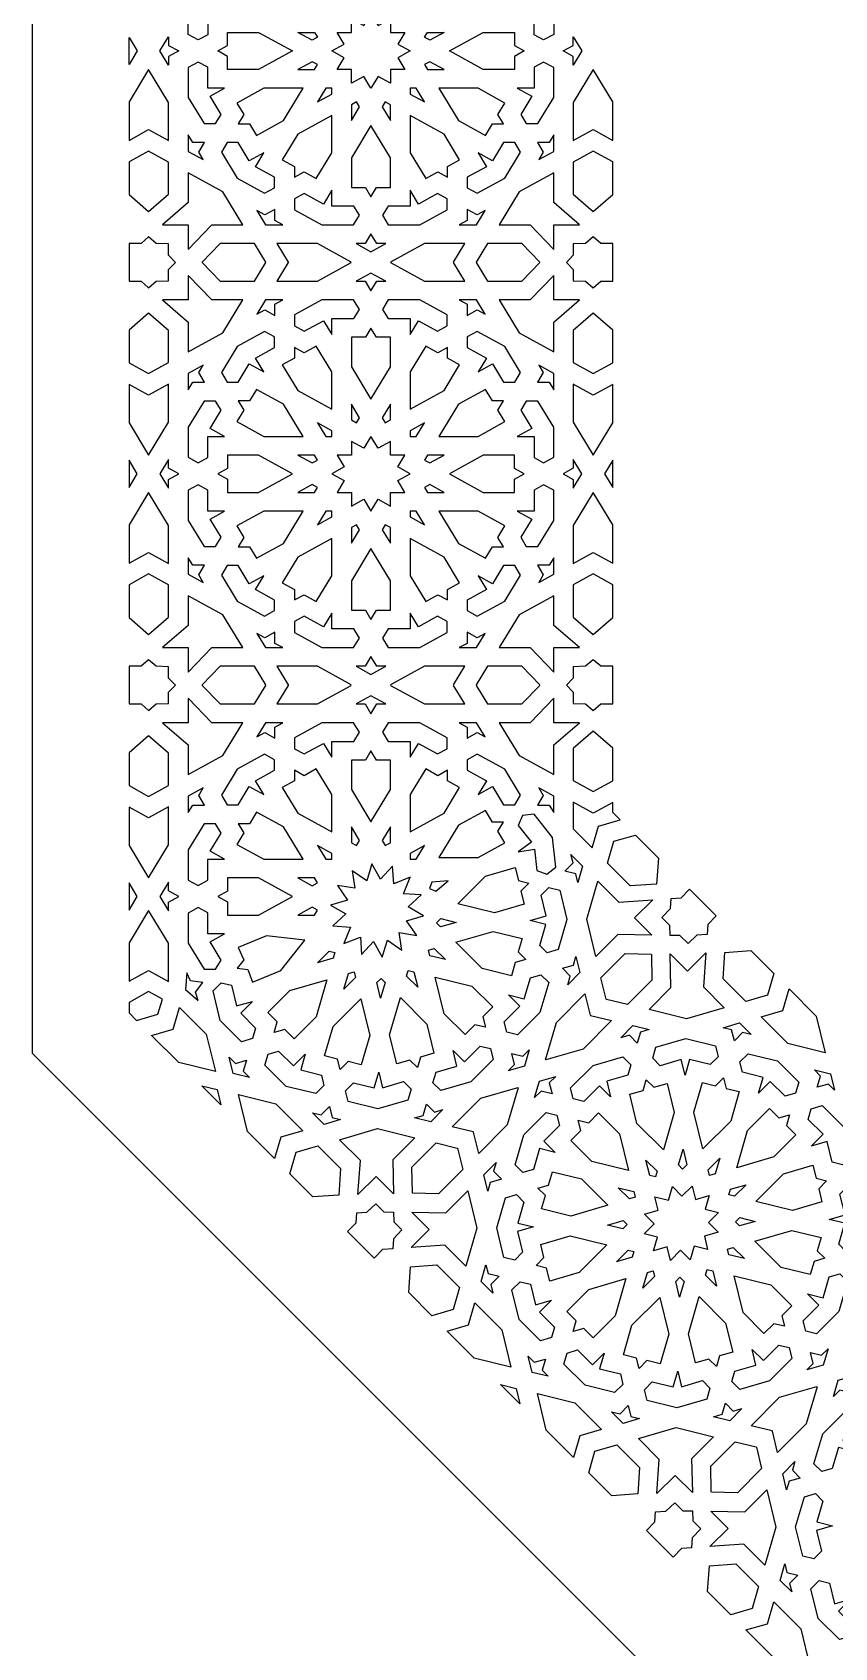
# Model space of a CAD drawing. Extents: x -500 to 500, y -500 to 500.
# Drawn here: x -500 to -334.1, y -330 to 3.9 of the extents above; entities that cross this region are included whole.
import ezdxf

# ---------------------------------------------------------------- set-up
doc = ezdxf.new("R2010")
doc.units = 0
doc.layers.add('LAYER_1', color=18, linetype='CONTINUOUS')

msp = doc.modelspace()

# ---------------------------------------------------------------- linework, layer by layer
at = {"layer": 'LAYER_1'}
for points in [[(207.11, -500), (500, -207.11), (500, 207.11), (207.11, 500), (-207.11, 500), (-500, 207.11), (-500, -207.11), (-207.11, -500)], [(-464.5, 15.01), (-462.1, 15.01), (-460.96, 13.13), (-463.25, 9.36), (-460.25, 7.71), (-463.71, 7.71), (-463.71, 3.36), (-465.69, 2.28), (-467.77, 3.42), (-467.77, 9.63)], [(-396.75, 9.36), (-399.04, 13.13), (-397.9, 15.01), (-395.5, 15.01), (-392.23, 9.63), (-392.23, 3.42), (-394.31, 2.28), (-396.29, 3.36), (-396.29, 7.71), (-399.75, 7.71)], [(-438.1, 0), (-435.53, 1.41), (-437.01, 3.85), (-434.05, 3.85), (-434.05, 6.67), (-431.48, 5.26), (-430, 7.71), (-428.52, 5.26), (-425.95, 6.67), (-425.95, 3.85), (-422.99, 3.85), (-424.47, 1.41), (-421.9, 0), (-424.47, -1.41), (-422.99, -3.86), (-425.95, -3.86), (-425.95, -6.68), (-428.52, -5.27), (-430, -7.71), (-431.48, -5.27), (-434.05, -6.68), (-434.05, -3.86), (-437.01, -3.86), (-435.53, -1.41)], [(-461.66, 0), (-459.65, 1.1), (-459.65, 3.85), (-453.23, 3.85), (-446.21, 0), (-453.23, -3.86), (-459.65, -3.86), (-459.65, -1.11)], [(-441.7, 3.85), (-441.07, 2.82), (-442.16, 2.23), (-445.11, 3.85)], [(-418.3, 3.85), (-414.89, 3.85), (-417.85, 2.23), (-418.93, 2.82)], [(-413.79, 0), (-406.77, 3.85), (-400.35, 3.85), (-400.35, 1.1), (-398.34, 0), (-400.35, -1.11), (-400.35, -3.86), (-406.77, -3.86)], [(-480, 0), (-480, 2.81), (-478.29, 0), (-480, -2.82)], [(-473.61, 0), (-471.82, 2.94), (-471.82, 1.16), (-469.72, 0), (-471.82, -1.16), (-471.82, -2.95)], [(-390.28, 0), (-388.18, 1.16), (-388.18, 2.94), (-386.39, 0), (-388.18, -2.95), (-388.18, -1.16)], [(-464.5, -15.01), (-462.1, -15.01), (-460.96, -13.13), (-463.25, -9.36), (-460.25, -7.72), (-463.71, -7.72), (-463.71, -3.37), (-465.69, -2.28), (-467.77, -3.42), (-467.77, -9.63)], [(-441.7, -3.86), (-441.07, -2.83), (-442.16, -2.23), (-445.11, -3.86)], [(-418.3, -3.86), (-414.89, -3.86), (-417.85, -2.23), (-418.93, -2.83)], [(-396.75, -9.36), (-399.04, -13.13), (-397.9, -15.01), (-395.5, -15.01), (-392.23, -9.63), (-392.23, -3.42), (-394.31, -2.28), (-396.29, -3.37), (-396.29, -7.72), (-399.75, -7.72)], [(-475.95, -16.25), (-471.82, -18.52), (-471.82, -10.67), (-475.95, -3.86), (-480, -10.54), (-480, -18.48)], [(-384.05, -16.25), (-380, -18.48), (-380, -10.54), (-384.05, -3.86), (-388.18, -10.67), (-388.18, -18.52)], [(-456.26, -13.16), (-457.42, -15.07), (-455.1, -15.07), (-453.66, -17.45), (-448.09, -14.39), (-444.04, -7.72), (-452.14, -7.72), (-457.7, -10.77)], [(-438.11, -8.91), (-438.11, -7.72), (-439.36, -7.72), (-441.06, -10.53)], [(-418.94, -10.53), (-420.65, -7.72), (-421.9, -7.72), (-421.9, -8.91)], [(-411.91, -14.39), (-406.34, -17.45), (-404.9, -15.07), (-402.58, -15.07), (-403.74, -13.16), (-402.3, -10.77), (-407.86, -7.72), (-415.96, -7.72)], [(-432.34, -11.57), (-432.97, -10.54), (-434.05, -11.13), (-434.05, -14.38)], [(-425.95, -14.38), (-425.95, -11.13), (-427.03, -10.54), (-427.66, -11.57)], [(-445.83, -23.89), (-445.83, -26.09), (-443.82, -24.99), (-441.32, -26.36), (-438.11, -21.07), (-438.11, -13.36), (-445.12, -17.22), (-448.33, -22.51)], [(-431.16, -28.22), (-430, -30.13), (-428.84, -28.22), (-425.95, -28.22), (-425.95, -22.1), (-430, -15.43), (-434.05, -22.1), (-434.05, -28.22)], [(-418.68, -26.36), (-416.18, -24.99), (-414.17, -26.09), (-414.17, -23.89), (-411.67, -22.51), (-414.88, -17.22), (-421.89, -13.36), (-421.89, -21.07)], [(-464.67, -22.45), (-465.61, -20.9), (-464.4, -18.9), (-466.83, -18.9), (-467.77, -17.35), (-467.77, -20.75)], [(-457.65, -26.31), (-451.99, -29.42), (-449.92, -28.28), (-449.92, -26.1), (-453.88, -23.93), (-452.15, -21.08), (-455.14, -22.72), (-457.43, -18.95), (-459.71, -18.95), (-460.91, -20.93)], [(-408.01, -29.42), (-402.35, -26.31), (-399.09, -20.93), (-400.29, -18.95), (-402.57, -18.95), (-404.86, -22.72), (-407.85, -21.08), (-406.12, -23.93), (-410.08, -26.1), (-410.08, -28.28)], [(-394.39, -20.9), (-395.33, -22.45), (-392.23, -20.75), (-392.23, -17.35), (-393.17, -18.9), (-395.6, -18.9)], [(-475.95, -33.21), (-471.82, -29.62), (-471.82, -22.98), (-475.95, -20.71), (-480, -22.94), (-480, -29.69)], [(-384.05, -33.21), (-380, -29.69), (-380, -22.94), (-384.05, -20.71), (-388.18, -22.98), (-388.18, -29.62)], [(-467.77, -35.94), (-467.77, -41), (-462.92, -35.94), (-456.49, -35.94), (-460.62, -29.14), (-467.77, -25.21), (-467.77, -31.33), (-473.08, -35.94)], [(-397.08, -35.94), (-392.23, -41), (-392.23, -35.94), (-386.92, -35.94), (-392.23, -31.33), (-392.23, -25.21), (-399.38, -29.14), (-403.51, -35.94)], [(-440.12, -35.94), (-433.59, -35.94), (-432.39, -33.96), (-433.54, -32.08), (-438.11, -32.08), (-438.11, -28.79), (-439.84, -31.64), (-443.8, -29.46), (-445.77, -30.55), (-445.77, -32.83)], [(-426.41, -35.94), (-419.88, -35.94), (-414.23, -32.83), (-414.23, -30.55), (-416.21, -29.46), (-420.16, -31.64), (-421.89, -28.79), (-421.89, -32.08), (-426.46, -32.08), (-427.61, -33.96)], [(-451.8, -35.94), (-448.23, -35.94), (-449.86, -35.05), (-449.86, -32.74), (-451.96, -33.89), (-453.59, -33)], [(-408.2, -35.94), (-406.41, -33), (-408.04, -33.89), (-410.14, -32.74), (-410.14, -35.05), (-411.77, -35.94)], [(-477.53, -47.58), (-475.95, -48.95), (-474.38, -47.58), (-471.82, -47.51), (-471.82, -45.15), (-470.42, -43.69), (-471.82, -42.23), (-471.82, -39.88), (-474.38, -39.8), (-475.95, -38.43), (-477.53, -39.8), (-480, -39.8), (-480, -47.58)], [(-461.2, -47.58), (-454.1, -47.58), (-451.76, -43.73), (-451.79, -43.69), (-451.76, -43.65), (-454.1, -39.8), (-461.2, -39.8), (-464.89, -43.65), (-464.86, -43.69), (-464.89, -43.73)], [(-441.07, -47.58), (-434.06, -43.73), (-434.13, -43.69), (-434.06, -43.65), (-441.07, -39.8), (-449.42, -39.8), (-447.08, -43.65), (-447.1, -43.69), (-447.08, -43.73), (-449.42, -47.58)], [(-430, -41.5), (-426.91, -39.8), (-428.79, -39.8), (-430, -37.8), (-431.21, -39.8), (-433.09, -39.8)], [(-418.93, -47.58), (-410.58, -47.58), (-412.92, -43.73), (-412.9, -43.69), (-412.92, -43.65), (-410.58, -39.8), (-418.93, -39.8), (-425.94, -43.65), (-425.87, -43.69), (-425.94, -43.73)], [(-405.9, -47.58), (-398.8, -47.58), (-395.11, -43.73), (-395.14, -43.69), (-395.11, -43.65), (-398.8, -39.8), (-405.9, -39.8), (-408.24, -43.65), (-408.21, -43.69), (-408.24, -43.73)], [(-388.18, -45.15), (-388.18, -47.51), (-385.62, -47.58), (-384.05, -48.95), (-382.47, -47.58), (-380, -47.58), (-380, -39.8), (-382.47, -39.8), (-384.05, -38.43), (-385.62, -39.8), (-388.18, -39.88), (-388.18, -42.23), (-389.58, -43.69)], [(-467.77, -56.06), (-467.77, -62.18), (-460.62, -58.25), (-456.49, -51.44), (-462.92, -51.44), (-467.77, -46.39), (-467.77, -51.44), (-473.08, -51.44)], [(-431.21, -47.58), (-430, -49.59), (-428.79, -47.58), (-426.91, -47.58), (-430, -45.89), (-433.09, -47.58)], [(-399.38, -58.25), (-392.23, -62.18), (-392.23, -56.06), (-386.92, -51.44), (-392.23, -51.44), (-392.23, -46.39), (-397.08, -51.44), (-403.51, -51.44)], [(-451.96, -53.49), (-449.86, -54.65), (-449.86, -52.34), (-448.23, -51.44), (-451.8, -51.44), (-453.59, -54.39)], [(-443.8, -57.92), (-439.84, -55.75), (-438.11, -58.59), (-438.11, -55.31), (-433.54, -55.31), (-432.39, -53.42), (-433.59, -51.44), (-440.12, -51.44), (-445.77, -54.55), (-445.77, -56.83)], [(-426.46, -55.31), (-421.89, -55.31), (-421.89, -58.59), (-420.16, -55.75), (-416.21, -57.92), (-414.23, -56.83), (-414.23, -54.55), (-419.88, -51.44), (-426.41, -51.44), (-427.61, -53.42)], [(-410.14, -52.34), (-410.14, -54.65), (-408.04, -53.49), (-406.41, -54.39), (-408.2, -51.44), (-411.77, -51.44)], [(-475.95, -66.67), (-471.82, -64.4), (-471.82, -57.76), (-475.95, -54.18), (-480, -57.69), (-480, -64.45)], [(-384.05, -66.67), (-380, -64.45), (-380, -57.69), (-384.05, -54.18), (-388.18, -57.76), (-388.18, -64.4)], [(-459.71, -68.43), (-457.43, -68.43), (-455.14, -64.66), (-452.15, -66.31), (-453.88, -63.46), (-449.92, -61.28), (-449.92, -59.11), (-451.99, -57.97), (-457.65, -61.07), (-460.91, -66.45)], [(-430, -71.95), (-425.95, -65.28), (-425.95, -59.17), (-428.84, -59.17), (-430, -57.26), (-431.16, -59.17), (-434.05, -59.17), (-434.05, -65.28)], [(-406.12, -63.46), (-407.85, -66.31), (-404.86, -64.66), (-402.57, -68.43), (-400.29, -68.43), (-399.09, -66.45), (-402.35, -61.07), (-408.01, -57.97), (-410.08, -59.11), (-410.08, -61.28)], [(-445.12, -70.17), (-438.11, -74.02), (-438.11, -66.32), (-441.32, -61.02), (-443.82, -62.4), (-445.83, -61.29), (-445.83, -63.5), (-448.33, -64.87)], [(-414.88, -70.17), (-411.67, -64.87), (-414.17, -63.5), (-414.17, -61.29), (-416.18, -62.4), (-418.68, -61.02), (-421.89, -66.32), (-421.89, -74.02)], [(-466.83, -68.48), (-464.4, -68.48), (-465.61, -66.48), (-464.67, -64.93), (-467.77, -66.63), (-467.77, -70.03)], [(-393.17, -68.48), (-392.23, -70.03), (-392.23, -66.63), (-395.33, -64.93), (-394.39, -66.48), (-395.6, -68.48)], [(-475.95, -83.52), (-471.82, -76.72), (-471.82, -68.86), (-475.95, -71.13), (-480, -68.91), (-480, -76.85)], [(-452.14, -79.67), (-444.04, -79.67), (-448.09, -73), (-453.66, -69.94), (-455.1, -72.32), (-457.42, -72.32), (-456.26, -74.23), (-457.7, -76.61)], [(-407.86, -79.67), (-402.3, -76.61), (-403.74, -74.23), (-402.58, -72.32), (-404.9, -72.32), (-406.34, -69.94), (-411.91, -73), (-415.96, -79.67)], [(-384.05, -83.52), (-380, -76.85), (-380, -68.91), (-384.05, -71.13), (-388.18, -68.86), (-388.18, -76.72)], [(-465.69, -85.11), (-463.71, -84.02), (-463.71, -79.67), (-460.25, -79.67), (-463.25, -78.02), (-460.96, -74.26), (-462.1, -72.37), (-464.5, -72.37), (-467.77, -77.75), (-467.77, -83.96)], [(-432.97, -76.84), (-432.34, -75.82), (-434.05, -73), (-434.05, -76.25)], [(-427.03, -76.84), (-425.95, -76.25), (-425.95, -73), (-427.66, -75.82)], [(-396.29, -79.67), (-396.29, -84.02), (-394.31, -85.11), (-392.23, -83.96), (-392.23, -77.75), (-395.5, -72.37), (-397.9, -72.37), (-399.04, -74.26), (-396.75, -78.02), (-399.75, -79.67)], [(-439.36, -79.67), (-438.11, -79.67), (-438.11, -78.48), (-441.06, -76.86)], [(-435.53, -88.79), (-437.01, -91.24), (-434.05, -91.24), (-434.05, -94.06), (-431.48, -92.65), (-430, -95.09), (-428.52, -92.65), (-425.95, -94.06), (-425.95, -91.24), (-422.99, -91.24), (-424.47, -88.79), (-421.9, -87.38), (-424.47, -85.97), (-422.99, -83.53), (-425.95, -83.53), (-425.95, -80.71), (-428.52, -82.12), (-430, -79.68), (-431.48, -82.12), (-434.05, -80.71), (-434.05, -83.53), (-437.01, -83.53), (-435.53, -85.97), (-438.1, -87.38)], [(-420.65, -79.67), (-418.94, -76.86), (-421.9, -78.48), (-421.9, -79.67)], [(-478.29, -87.38), (-480, -84.57), (-480, -90.2)], [(-471.82, -90.33), (-471.82, -88.54), (-469.72, -87.38), (-471.82, -86.23), (-471.82, -84.44), (-473.61, -87.38)], [(-459.65, -88.49), (-459.65, -91.24), (-453.23, -91.24), (-446.21, -87.38), (-453.23, -83.53), (-459.65, -83.53), (-459.65, -86.28), (-461.66, -87.38)], [(-442.16, -85.15), (-441.07, -84.56), (-441.7, -83.53), (-445.11, -83.53)], [(-417.85, -85.15), (-414.89, -83.53), (-418.3, -83.53), (-418.93, -84.56)], [(-406.77, -91.24), (-400.35, -91.24), (-400.35, -88.49), (-398.34, -87.38), (-400.35, -86.28), (-400.35, -83.53), (-406.77, -83.53), (-413.79, -87.38)], [(-388.18, -88.54), (-388.18, -90.33), (-386.39, -87.38), (-388.18, -84.44), (-388.18, -86.23), (-390.28, -87.38)], [(-380, -90.2), (-380, -84.57), (-381.71, -87.38)], [(-464.5, -102.39), (-462.1, -102.39), (-460.96, -100.51), (-463.25, -96.74), (-460.25, -95.1), (-463.71, -95.1), (-463.71, -90.75), (-465.69, -89.66), (-467.77, -90.8), (-467.77, -97.01)], [(-441.7, -91.24), (-441.07, -90.21), (-442.16, -89.61), (-445.11, -91.24)], [(-418.3, -91.24), (-414.89, -91.24), (-417.85, -89.61), (-418.93, -90.21)], [(-396.75, -96.74), (-399.04, -100.51), (-397.9, -102.39), (-395.5, -102.39), (-392.23, -97.01), (-392.23, -90.8), (-394.31, -89.66), (-396.29, -90.75), (-396.29, -95.1), (-399.75, -95.1)], [(-475.95, -103.64), (-471.82, -105.9), (-471.82, -98.05), (-475.95, -91.24), (-480, -97.92), (-480, -105.86)], [(-384.05, -103.64), (-380, -105.86), (-380, -97.92), (-384.05, -91.24), (-388.18, -98.05), (-388.18, -105.9)], [(-456.26, -100.54), (-457.42, -102.45), (-455.1, -102.45), (-453.66, -104.83), (-448.09, -101.77), (-444.04, -95.1), (-452.14, -95.1), (-457.7, -98.16)], [(-438.11, -96.29), (-438.11, -95.1), (-439.36, -95.1), (-441.06, -97.91)], [(-418.94, -97.91), (-420.65, -95.1), (-421.9, -95.1), (-421.9, -96.29)], [(-411.91, -101.77), (-406.34, -104.83), (-404.9, -102.45), (-402.58, -102.45), (-403.74, -100.54), (-402.3, -98.16), (-407.86, -95.1), (-415.96, -95.1)], [(-432.34, -98.95), (-432.97, -97.92), (-434.05, -98.51), (-434.05, -101.76)], [(-425.95, -101.76), (-425.95, -98.51), (-427.03, -97.92), (-427.66, -98.95)], [(-445.83, -111.27), (-445.83, -113.47), (-443.82, -112.37), (-441.32, -113.75), (-438.11, -108.45), (-438.11, -100.74), (-445.12, -104.6), (-448.33, -109.89)], [(-431.16, -115.6), (-430, -117.51), (-428.84, -115.6), (-425.95, -115.6), (-425.95, -109.48), (-430, -102.81), (-434.05, -109.48), (-434.05, -115.6)], [(-418.68, -113.75), (-416.18, -112.37), (-414.17, -113.47), (-414.17, -111.27), (-411.67, -109.89), (-414.88, -104.6), (-421.89, -100.74), (-421.89, -108.45)], [(-464.67, -109.83), (-465.61, -108.28), (-464.4, -106.28), (-466.83, -106.28), (-467.77, -104.73), (-467.77, -108.13)], [(-457.65, -113.69), (-451.99, -116.8), (-449.92, -115.66), (-449.92, -113.48), (-453.88, -111.31), (-452.15, -108.46), (-455.14, -110.1), (-457.43, -106.33), (-459.71, -106.33), (-460.91, -108.31)], [(-408.01, -116.8), (-402.35, -113.69), (-399.09, -108.31), (-400.29, -106.33), (-402.57, -106.33), (-404.86, -110.1), (-407.85, -108.46), (-406.12, -111.31), (-410.08, -113.48), (-410.08, -115.66)], [(-394.39, -108.28), (-395.33, -109.83), (-392.23, -108.13), (-392.23, -104.73), (-393.17, -106.28), (-395.6, -106.28)], [(-475.95, -120.59), (-471.82, -117), (-471.82, -110.36), (-475.95, -108.09), (-480, -110.32), (-480, -117.07)], [(-384.05, -120.59), (-380, -117.07), (-380, -110.32), (-384.05, -108.09), (-388.18, -110.36), (-388.18, -117)], [(-467.77, -123.32), (-467.77, -128.38), (-462.92, -123.32), (-456.49, -123.32), (-460.62, -116.52), (-467.77, -112.59), (-467.77, -118.71), (-473.08, -123.32)], [(-397.08, -123.32), (-392.23, -128.38), (-392.23, -123.32), (-386.92, -123.32), (-392.23, -118.71), (-392.23, -112.59), (-399.38, -116.52), (-403.51, -123.32)], [(-440.12, -123.32), (-433.59, -123.32), (-432.39, -121.34), (-433.54, -119.46), (-438.11, -119.46), (-438.11, -116.17), (-439.84, -119.02), (-443.8, -116.84), (-445.77, -117.93), (-445.77, -120.21)], [(-426.41, -123.32), (-419.88, -123.32), (-414.23, -120.21), (-414.23, -117.93), (-416.21, -116.84), (-420.16, -119.02), (-421.89, -116.17), (-421.89, -119.46), (-426.46, -119.46), (-427.61, -121.34)], [(-451.8, -123.32), (-448.23, -123.32), (-449.86, -122.43), (-449.86, -120.12), (-451.96, -121.27), (-453.59, -120.38)], [(-408.2, -123.32), (-406.41, -120.38), (-408.04, -121.27), (-410.14, -120.12), (-410.14, -122.43), (-411.77, -123.32)], [(-477.53, -134.96), (-475.95, -136.33), (-474.38, -134.96), (-471.82, -134.89), (-471.82, -132.53), (-470.42, -131.07), (-471.82, -129.61), (-471.82, -127.26), (-474.38, -127.18), (-475.95, -125.81), (-477.53, -127.18), (-480, -127.18), (-480, -134.96)], [(-430, -128.88), (-426.91, -127.18), (-428.79, -127.18), (-430, -125.18), (-431.21, -127.18), (-433.09, -127.18)], [(-388.18, -132.53), (-388.18, -134.89), (-385.62, -134.96), (-384.05, -136.33), (-382.47, -134.96), (-380, -134.96), (-380, -127.18), (-382.47, -127.18), (-384.05, -125.81), (-385.62, -127.18), (-388.18, -127.26), (-388.18, -129.61), (-389.58, -131.07)], [(-461.2, -134.96), (-454.1, -134.96), (-451.76, -131.11), (-451.79, -131.07), (-451.76, -131.03), (-454.1, -127.18), (-461.2, -127.18), (-464.89, -131.03), (-464.86, -131.07), (-464.89, -131.11)], [(-441.07, -134.96), (-434.06, -131.11), (-434.13, -131.07), (-434.06, -131.03), (-441.07, -127.18), (-449.42, -127.18), (-447.08, -131.03), (-447.1, -131.07), (-447.08, -131.11), (-449.42, -134.96)], [(-418.93, -134.96), (-410.58, -134.96), (-412.92, -131.11), (-412.9, -131.07), (-412.92, -131.03), (-410.58, -127.18), (-418.93, -127.18), (-425.94, -131.03), (-425.87, -131.07), (-425.94, -131.11)], [(-405.9, -134.96), (-398.8, -134.96), (-395.11, -131.11), (-395.14, -131.07), (-395.11, -131.03), (-398.8, -127.18), (-405.9, -127.18), (-408.24, -131.03), (-408.21, -131.07), (-408.24, -131.11)], [(-431.21, -134.96), (-430, -136.97), (-428.79, -134.96), (-426.91, -134.96), (-430, -133.27), (-433.09, -134.96)], [(-467.77, -143.44), (-467.77, -149.56), (-460.62, -145.63), (-456.49, -138.83), (-462.92, -138.83), (-467.77, -133.77), (-467.77, -138.83), (-473.08, -138.83)], [(-399.38, -145.63), (-392.23, -149.56), (-392.23, -143.44), (-386.92, -138.83), (-392.23, -138.83), (-392.23, -133.77), (-397.08, -138.83), (-403.51, -138.83)], [(-451.96, -140.87), (-449.86, -142.03), (-449.86, -139.72), (-448.23, -138.83), (-451.8, -138.83), (-453.59, -141.77)], [(-443.8, -145.3), (-439.84, -143.13), (-438.11, -145.98), (-438.11, -142.69), (-433.54, -142.69), (-432.39, -140.8), (-433.59, -138.83), (-440.12, -138.83), (-445.77, -141.93), (-445.77, -144.21)], [(-426.46, -142.69), (-421.89, -142.69), (-421.89, -145.98), (-420.16, -143.13), (-416.21, -145.3), (-414.23, -144.21), (-414.23, -141.93), (-419.88, -138.83), (-426.41, -138.83), (-427.61, -140.8)], [(-410.14, -139.72), (-410.14, -142.03), (-408.04, -140.87), (-406.41, -141.77), (-408.2, -138.83), (-411.77, -138.83)], [(-475.95, -154.05), (-471.82, -151.78), (-471.82, -145.14), (-475.95, -141.56), (-480, -145.07), (-480, -151.83)], [(-384.05, -153.06), (-380, -150.83), (-380, -144.08), (-384.05, -140.56), (-388.18, -144.15), (-388.18, -150.79)], [(-459.71, -155.81), (-457.43, -155.81), (-455.14, -152.04), (-452.15, -153.69), (-453.88, -150.84), (-449.92, -148.66), (-449.92, -146.49), (-451.99, -145.35), (-457.65, -148.45), (-460.91, -153.83)], [(-430, -159.34), (-425.95, -152.66), (-425.95, -146.55), (-428.84, -146.55), (-430, -144.64), (-431.16, -146.55), (-434.05, -146.55), (-434.05, -152.66)], [(-406.12, -150.84), (-407.85, -153.69), (-404.86, -152.04), (-402.57, -155.81), (-400.29, -155.81), (-399.09, -153.83), (-402.35, -148.45), (-408.01, -145.35), (-410.08, -146.49), (-410.08, -148.66)], [(-445.12, -157.55), (-438.11, -161.4), (-438.11, -153.7), (-441.32, -148.4), (-443.82, -149.78), (-445.83, -148.67), (-445.83, -150.88), (-448.33, -152.25)], [(-414.88, -157.55), (-411.67, -152.25), (-414.17, -150.88), (-414.17, -148.67), (-416.18, -149.78), (-418.68, -148.4), (-421.89, -153.7), (-421.89, -161.4)], [(-466.83, -155.86), (-464.4, -155.86), (-465.61, -153.86), (-464.67, -152.32), (-467.77, -154.01), (-467.77, -157.41)], [(-393.17, -155.86), (-392.23, -157.41), (-392.23, -154.01), (-395.33, -152.32), (-394.39, -153.86), (-395.6, -155.86)], [(-475.95, -170.9), (-471.82, -164.1), (-471.82, -156.24), (-475.95, -158.51), (-480, -156.29), (-480, -164.23)], [(-388.18, -160.79), (-384.26, -164.71), (-382.94, -160.19), (-378.51, -158.9), (-380, -157.4), (-380, -155.29), (-384.05, -157.51), (-388.18, -155.25)], [(-465.69, -172.49), (-463.71, -171.4), (-463.71, -167.05), (-460.25, -167.05), (-463.25, -165.4), (-460.96, -161.64), (-462.1, -159.75), (-464.5, -159.75), (-467.77, -165.13), (-467.77, -171.35)], [(-452.14, -167.05), (-444.04, -167.05), (-448.09, -160.38), (-453.66, -157.32), (-455.1, -159.7), (-457.42, -159.7), (-456.26, -161.61), (-457.7, -163.99)], [(-407.86, -166.72), (-402.3, -163.66), (-403.74, -161.28), (-402.58, -159.37), (-404.9, -159.37), (-406.34, -156.99), (-411.91, -160.04), (-415.96, -166.72)], [(-399.56, -165.51), (-399.6, -165.53), (-396.22, -164.99), (-395.71, -169.36), (-393.65, -170.15), (-391.76, -168.67), (-392.47, -162.57), (-396.28, -157.75), (-398.66, -158.04), (-399.57, -160.05), (-396.84, -163.51), (-399.6, -165.51)], [(-432.97, -164.23), (-432.34, -163.2), (-434.05, -160.38), (-434.05, -163.63)], [(-427.03, -164.23), (-425.95, -163.63), (-425.95, -160.38), (-427.66, -163.2)], [(-379.79, -163.34), (-375.35, -162.05), (-370.58, -166.82), (-370.95, -172.17), (-376.41, -172.56), (-381.1, -167.86)], [(-439.36, -167.05), (-438.11, -167.05), (-438.11, -165.86), (-441.06, -164.24)], [(-420.65, -167.05), (-418.94, -164.24), (-421.9, -165.86), (-421.9, -167.05)], [(-388.23, -167.8), (-388.66, -166.05), (-386.25, -168.45), (-387.24, -171.84), (-387.67, -170.08), (-389.94, -169.52)], [(-434.23, -181.09), (-435.59, -184.48), (-432.19, -183.13), (-431.94, -186.77), (-429.47, -184.08), (-427.66, -187.26), (-426.6, -183.76), (-423.59, -185.83), (-424.16, -182.22), (-420.55, -182.79), (-422.62, -179.78), (-419.13, -178.72), (-422.3, -176.91), (-419.61, -174.44), (-423.25, -174.19), (-421.9, -170.79), (-425.29, -172.15), (-425.55, -168.5), (-428.02, -171.19), (-429.83, -168.02), (-430.88, -171.52), (-433.89, -169.44), (-433.33, -173.05), (-436.94, -172.49), (-434.86, -175.5), (-438.36, -176.55), (-435.19, -178.36), (-437.88, -180.83)], [(-406.29, -170.52), (-400.19, -168.74), (-399.53, -171.45), (-397.36, -171.98), (-399, -173.62), (-398.33, -176.32), (-404.43, -178.1), (-412.01, -176.24)], [(-478.29, -174.76), (-480, -171.95), (-480, -177.58)], [(-471.82, -177.71), (-471.82, -175.92), (-469.72, -174.76), (-471.82, -173.61), (-471.82, -171.82), (-473.61, -174.76)], [(-459.65, -175.87), (-459.65, -178.62), (-453.23, -178.62), (-446.21, -174.76), (-453.23, -170.91), (-459.65, -170.91), (-459.65, -173.66), (-461.66, -174.76)], [(-442.16, -172.53), (-441.07, -171.94), (-441.7, -170.91), (-445.11, -170.91)], [(-417.88, -173.09), (-416.59, -173.68), (-414.06, -171.51), (-414.07, -171.51), (-414.06, -171.51), (-417.39, -171.76)], [(-393.83, -180.51), (-397.07, -179.72), (-393.79, -178.77), (-394.84, -174.49), (-393.22, -172.87), (-390.97, -173.42), (-389.48, -179.53), (-391.28, -185.73), (-393.55, -186.39), (-395.09, -184.85)], [(-385.38, -179.43), (-383.1, -171.6), (-378.78, -175.93), (-371.76, -175.43), (-375.51, -179.19), (-371.94, -182.76), (-378.94, -182.62), (-383.49, -187.16)], [(-368.2, -180.77), (-369.86, -179.1), (-368.11, -177.24), (-367.96, -175.16), (-365.88, -175.02), (-364.13, -173.27), (-358.63, -178.77), (-360.38, -180.52), (-360.53, -182.6), (-362.61, -182.75), (-364.46, -184.5), (-366.13, -182.83), (-368.15, -182.79)], [(-475.95, -190.02), (-471.82, -192.29), (-471.82, -184.43), (-475.95, -177.63), (-480, -184.3), (-480, -192.24)], [(-464.5, -189.77), (-462.1, -189.77), (-460.96, -187.89), (-463.25, -184.12), (-460.25, -182.48), (-463.71, -182.48), (-463.71, -178.13), (-465.69, -177.04), (-467.77, -178.18), (-467.77, -184.39)], [(-441.7, -178.62), (-441.07, -177.59), (-442.16, -176.99), (-445.11, -178.62)], [(-415.56, -179.32), (-412.37, -180.1), (-415.6, -181.05), (-416.44, -180.21)], [(-457.64, -189.56), (-455.45, -189.84), (-454.49, -192.46), (-448.63, -190.02), (-443.64, -183.76), (-451.59, -182.87), (-457.46, -185.29), (-456.29, -187.82)], [(-404.77, -181.96), (-398.75, -183.43), (-399.55, -186.18), (-397.99, -187.74), (-400.19, -188.37), (-400.98, -191.12), (-407, -189.64), (-412.45, -184.2)], [(-438.63, -186.03), (-437.46, -186.32), (-437.8, -187.5), (-441.04, -188.44)], [(-418.08, -185.84), (-416.9, -185.49), (-414.6, -187.79), (-417.8, -187.01)], [(-382.45, -191.58), (-377.43, -186.56), (-372.09, -186.67), (-372.09, -186.73), (-372.04, -186.73), (-371.92, -192.07), (-376.94, -197.08), (-381.32, -196.01), (-381.33, -195.97), (-381.37, -195.96)], [(-367.98, -193.58), (-368.13, -186.58), (-364.55, -190.15), (-360.79, -186.39), (-361.29, -193.41), (-356.96, -197.74), (-364.8, -200.02), (-372.52, -198.13)], [(-356.83, -186.3), (-351.48, -185.92), (-346.71, -190.7), (-348, -195.13), (-352.52, -196.45), (-357.21, -191.75)], [(-422.28, -190.03), (-421.11, -190.32), (-420.33, -193.51), (-422.62, -191.22)], [(-388.81, -191.22), (-390.44, -189.58), (-388.14, -188.91), (-387.62, -187.13), (-386.8, -190.48), (-389.33, -193)], [(-468.33, -193.99), (-465.71, -196.23), (-466.3, -194.52), (-464.76, -192.53), (-464.81, -192.53), (-464.78, -192.5), (-467.27, -192.18), (-468.07, -190.55)], [(-462.64, -194.26), (-460.95, -192.57), (-458.81, -193.09), (-457.76, -197.37), (-454.48, -196.42), (-456.92, -198.86), (-453.85, -201.94), (-454.48, -204.11), (-456.75, -204.77), (-461.15, -200.38)], [(-449.38, -200.67), (-451.32, -198.72), (-446.78, -194.18), (-439.1, -191.95), (-441.33, -199.63), (-445.87, -204.17), (-447.82, -202.23), (-450.02, -202.87)], [(-434.65, -190.65), (-433.46, -190.31), (-433.18, -191.48), (-435.59, -193.89)], [(-428.79, -192.55), (-427.91, -191.67), (-427.07, -192.51), (-428.01, -195.75)], [(-416.72, -191.39), (-409.14, -193.25), (-404.81, -197.57), (-406.86, -199.61), (-406.33, -201.78), (-408.5, -201.25), (-410.54, -203.3), (-414.87, -198.97)], [(-402.45, -200.66), (-399.22, -197.43), (-401.54, -195.1), (-398.31, -195.9), (-397.04, -191.56), (-394.87, -190.93), (-393.26, -192.54), (-395.06, -198.74), (-399.68, -203.35), (-401.92, -202.8)], [(-480, -198.82), (-478.45, -200.37), (-474.02, -199.08), (-473.11, -195.97), (-475.95, -194.41), (-480, -196.64)], [(-437.83, -201.59), (-432.1, -195.87), (-430.25, -203.45), (-432.02, -209.54), (-434.73, -208.88), (-436.37, -210.52), (-436.9, -208.35), (-439.6, -207.69)], [(-426.15, -203.34), (-423.92, -195.66), (-418.47, -201.11), (-416.99, -207.13), (-419.74, -207.93), (-420.38, -210.12), (-421.93, -208.56), (-424.68, -209.36)], [(-391.66, -200.8), (-385.76, -194.89), (-384.69, -199.27), (-384.64, -199.28), (-384.63, -199.33), (-380.26, -200.4), (-386.16, -206.3), (-393.84, -208.53), (-393.82, -208.46), (-393.9, -208.48)], [(-344.84, -198.28), (-343.55, -193.85), (-337.94, -199.46), (-336.08, -207.05), (-343.81, -205.15), (-349.37, -199.6)], [(-470.91, -202.19), (-469.6, -197.66), (-464.04, -203.22), (-462.15, -210.95), (-469.73, -209.09), (-475.35, -203.48)], [(-375.84, -201.44), (-372.49, -202.26), (-374.28, -202.77), (-374.95, -205.08), (-376.58, -203.44), (-378.36, -203.96)], [(-355.44, -202.31), (-357.2, -201.88), (-353.81, -200.89), (-351.41, -203.29), (-353.17, -202.86), (-354.88, -204.58)], [(-451.26, -207.33), (-449.09, -206.7), (-446.01, -209.77), (-443.57, -207.33), (-444.52, -210.61), (-440.24, -211.66), (-439.72, -213.8), (-441.41, -215.49), (-447.53, -214), (-451.92, -209.6)], [(-416.55, -211.07), (-412.22, -209.81), (-413.01, -206.57), (-410.68, -208.9), (-407.45, -205.66), (-405.31, -206.19), (-404.76, -208.43), (-409.37, -213.05), (-415.57, -214.85), (-417.18, -213.24)], [(-400.35, -209.48), (-400.9, -207.21), (-398.63, -207.76), (-397.3, -206.44), (-398.29, -209.82), (-401.67, -210.81)], [(-371.09, -205.92), (-364.9, -204.12), (-358.78, -205.61), (-358.23, -207.86), (-359.85, -209.47), (-364.13, -208.43), (-365.08, -211.71), (-365.88, -208.47), (-370.21, -209.73), (-371.75, -208.19)], [(-459.29, -207.97), (-458.02, -209.24), (-455.72, -208.57), (-456.39, -210.87), (-455.12, -212.14), (-458.47, -211.32)], [(-388.72, -214.32), (-384.1, -209.7), (-377.9, -207.9), (-376.29, -209.51), (-376.92, -211.68), (-381.26, -212.94), (-380.47, -216.18), (-382.79, -213.85), (-386.03, -217.09), (-388.17, -216.56)], [(-348.95, -212.14), (-353.23, -211.09), (-353.76, -208.95), (-352.06, -207.26), (-345.95, -208.75), (-341.55, -213.15), (-342.22, -215.42), (-344.39, -216.05), (-347.46, -212.98), (-349.91, -215.42)], [(-435.24, -214.89), (-433.62, -213.28), (-429.34, -214.32), (-428.39, -211.04), (-427.6, -214.28), (-423.26, -213.02), (-421.72, -214.56), (-422.38, -216.83), (-428.58, -218.63), (-434.69, -217.14)], [(-395.19, -212.93), (-391.8, -211.94), (-393.13, -213.27), (-392.57, -215.54), (-394.84, -214.99), (-396.17, -216.31)], [(-376.48, -215.62), (-373.74, -214.83), (-373.1, -212.63), (-371.54, -214.19), (-368.8, -213.39), (-367.32, -219.41), (-369.56, -227.09), (-375.01, -221.64)], [(-363.23, -219.3), (-361.45, -213.21), (-358.75, -213.87), (-357.11, -212.23), (-356.58, -214.4), (-353.87, -215.06), (-355.64, -221.16), (-361.37, -226.88)], [(-337.09, -211.88), (-338.35, -210.61), (-335.01, -211.43), (-334.19, -214.78), (-335.45, -213.51), (-337.76, -214.18)], [(-461.78, -214.63), (-461, -217.83), (-464.98, -213.85)], [(-457.39, -215.7), (-449.66, -217.6), (-444.11, -223.15), (-448.63, -224.47), (-449.92, -228.9), (-455.54, -223.29)], [(-407.32, -216.45), (-399.63, -214.22), (-399.65, -214.29), (-399.58, -214.27), (-401.81, -221.95), (-407.71, -227.86), (-408.79, -223.48), (-408.83, -223.47), (-408.84, -223.42), (-413.22, -222.35)], [(-440.31, -219.89), (-438.59, -218.17), (-438.03, -220.44), (-436.28, -220.87), (-439.66, -221.86), (-442.07, -219.46)], [(-419.2, -219.98), (-418.53, -217.67), (-416.89, -219.31), (-415.11, -218.79), (-417.64, -221.31), (-420.98, -220.49)], [(-398.41, -224.01), (-393.8, -219.4), (-391.55, -219.95), (-391.03, -222.09), (-394.26, -225.32), (-391.93, -227.65), (-395.17, -226.85), (-396.43, -231.19), (-398.6, -231.82), (-400.21, -230.21)], [(-386.61, -223.14), (-387.14, -220.97), (-384.98, -221.5), (-382.93, -219.45), (-378.61, -223.78), (-376.75, -231.36), (-384.33, -229.5), (-388.66, -225.18)], [(-352.14, -223.12), (-347.6, -218.58), (-345.66, -220.52), (-343.46, -219.88), (-344.1, -222.08), (-342.15, -224.03), (-346.69, -228.57), (-354.38, -230.8)], [(-336.55, -223.89), (-339.63, -220.81), (-339, -218.64), (-336.72, -217.98), (-332.33, -222.37), (-330.83, -228.49), (-332.53, -230.18), (-334.67, -229.66), (-335.72, -225.38), (-339, -226.33)], [(-432.19, -229.34), (-436.51, -225.01), (-428.68, -222.73), (-420.95, -224.62), (-425.49, -229.17), (-425.35, -236.17), (-428.92, -232.6), (-432.68, -236.36)], [(-445.48, -227.62), (-440.96, -226.3), (-436.26, -231), (-436.64, -236.45), (-441.99, -236.83), (-446.77, -232.05)], [(-421.55, -230.68), (-416.53, -225.67), (-412.15, -226.74), (-412.14, -226.78), (-412.1, -226.79), (-411.03, -231.17), (-416.05, -236.19), (-421.38, -236.08), (-421.39, -236.02), (-421.44, -236.02)], [(-365.47, -227), (-364.68, -230.2), (-365.57, -231.08), (-366.41, -230.24)], [(-406.67, -232.27), (-404.15, -229.75), (-404.67, -231.53), (-403.03, -233.17), (-405.34, -233.84), (-405.86, -235.62)], [(-373.15, -229.24), (-370.85, -231.54), (-371.2, -232.72), (-372.37, -232.43)], [(-360.3, -231.27), (-357.88, -228.86), (-358.83, -232.1), (-360.01, -232.44)], [(-344.73, -232.07), (-338.64, -230.3), (-337.97, -233), (-335.81, -233.53), (-337.44, -235.17), (-336.78, -237.88), (-342.88, -239.65), (-350.46, -237.79)], [(-393.93, -236.57), (-395.48, -235.01), (-393.29, -234.38), (-392.49, -231.63), (-386.47, -233.11), (-381.02, -238.55), (-388.71, -240.79), (-394.72, -239.32)], [(-417.96, -243.56), (-421.54, -239.99), (-414.53, -240.13), (-409.99, -235.59), (-408.09, -243.32), (-410.37, -251.15), (-414.7, -246.82), (-421.72, -247.32)], [(-404, -243.22), (-402.2, -237.02), (-399.92, -236.36), (-398.38, -237.9), (-399.64, -242.24), (-396.41, -243.03), (-399.69, -243.98), (-398.64, -248.26), (-400.25, -249.88), (-402.5, -249.33)], [(-375.68, -235.75), (-375.39, -236.92), (-376.58, -237.26), (-378.87, -234.97)], [(-370.75, -245.18), (-373.53, -244.5), (-371.43, -242.41), (-373.43, -240.41), (-370.61, -239.6), (-371.29, -236.82), (-368.52, -237.5), (-367.7, -234.69), (-365.71, -236.68), (-363.61, -234.59), (-362.93, -237.36), (-360.12, -236.54), (-360.94, -239.36), (-358.16, -240.04), (-360.26, -242.13), (-358.26, -244.13), (-361.07, -244.94), (-360.4, -247.72), (-363.17, -247.04), (-363.99, -249.85), (-365.98, -247.86), (-368.08, -249.95), (-368.76, -247.18), (-371.57, -248)], [(-355.67, -235.25), (-352.44, -234.31), (-354.85, -236.72), (-356.02, -236.44)], [(-332.04, -242.3), (-335.28, -241.51), (-332, -240.56), (-333.05, -236.28), (-331.43, -234.66), (-329.19, -235.21), (-327.69, -241.32), (-329.49, -247.52), (-331.77, -248.18), (-333.31, -246.64)], [(-433.09, -242.23), (-432.95, -240.15), (-430.87, -240), (-429.01, -238.25), (-427.34, -239.92), (-425.32, -239.96), (-425.28, -241.98), (-423.61, -243.65), (-425.36, -245.51), (-425.51, -247.59), (-427.59, -247.73), (-429.34, -249.48), (-434.84, -243.98)], [(-377.87, -241.71), (-377.03, -242.55), (-377.91, -243.43), (-381.11, -242.65)], [(-353.77, -241.11), (-350.58, -241.89), (-353.82, -242.83), (-354.66, -241.99)], [(-393.71, -251.54), (-395.88, -251), (-394.24, -249.37), (-394.91, -246.66), (-388.81, -244.89), (-381.23, -246.74), (-386.95, -252.47), (-393.05, -254.24)], [(-342.98, -243.75), (-336.96, -245.22), (-337.76, -247.96), (-336.2, -249.52), (-338.4, -250.16), (-339.2, -252.9), (-345.21, -251.43), (-350.66, -245.98)], [(-376.84, -247.82), (-375.67, -248.1), (-376.02, -249.29), (-379.25, -250.23)], [(-356.29, -247.62), (-355.11, -247.28), (-352.81, -249.57), (-356.01, -248.79)], [(-421.82, -251.28), (-416.36, -250.9), (-411.67, -255.59), (-412.98, -260.12), (-417.42, -261.41), (-422.19, -256.63)], [(-406.23, -250.91), (-405.8, -252.67), (-403.53, -253.23), (-405.25, -254.95), (-404.82, -256.7), (-407.22, -254.3)], [(-387.59, -262.46), (-389.54, -260.51), (-384.99, -255.97), (-377.31, -253.73), (-379.54, -261.42), (-384.09, -265.96), (-386.03, -264.02), (-388.23, -264.65)], [(-372.86, -252.44), (-371.68, -252.1), (-371.39, -253.27), (-373.8, -255.68)], [(-367, -254.34), (-366.12, -253.46), (-365.28, -254.3), (-366.22, -257.53)], [(-360.49, -251.82), (-359.32, -252.11), (-358.54, -255.3), (-360.84, -253)], [(-354.93, -253.18), (-347.35, -255.03), (-343.03, -259.36), (-345.07, -261.4), (-344.54, -263.57), (-346.71, -263.04), (-348.76, -265.08), (-353.08, -260.76)], [(-340.66, -262.45), (-337.43, -259.22), (-339.75, -256.89), (-336.52, -257.68), (-335.26, -253.35), (-333.09, -252.72), (-331.47, -254.33), (-333.27, -260.52), (-337.89, -265.14), (-340.14, -264.59)], [(-400.85, -256.05), (-399.16, -254.36), (-397.02, -254.88), (-395.97, -259.16), (-392.69, -258.21), (-395.13, -260.65), (-392.06, -263.73), (-392.69, -265.9), (-394.97, -266.56), (-399.36, -262.16)], [(-409.83, -263.27), (-408.51, -258.75), (-402.96, -264.3), (-401.07, -272.03), (-408.65, -270.17), (-414.26, -264.56)], [(-376.04, -263.38), (-370.32, -257.65), (-368.46, -265.23), (-370.23, -271.33), (-372.94, -270.67), (-374.58, -272.31), (-375.11, -270.14), (-377.82, -269.48)], [(-364.36, -265.13), (-362.13, -257.45), (-356.68, -262.9), (-355.21, -268.91), (-357.95, -269.71), (-358.59, -271.91), (-360.15, -270.35), (-362.89, -271.15)], [(-397.5, -269.76), (-396.24, -271.02), (-393.93, -270.36), (-394.6, -272.66), (-393.34, -273.92), (-396.68, -273.1)], [(-389.47, -269.12), (-387.3, -268.48), (-384.22, -271.56), (-381.78, -269.12), (-382.73, -272.4), (-378.45, -273.44), (-377.93, -275.58), (-379.63, -277.28), (-385.74, -275.78), (-390.13, -271.39)], [(-354.77, -272.86), (-350.43, -271.59), (-351.22, -268.36), (-348.89, -270.68), (-345.66, -267.45), (-343.52, -267.97), (-342.97, -270.22), (-347.59, -274.84), (-353.78, -276.64), (-355.4, -275.02)], [(-338.56, -271.27), (-339.12, -269), (-336.84, -269.55), (-335.51, -268.22), (-336.5, -271.61), (-339.89, -272.6)], [(-373.45, -276.68), (-371.84, -275.06), (-367.56, -276.11), (-366.6, -272.83), (-365.81, -276.07), (-361.47, -274.81), (-359.93, -276.34), (-360.6, -278.62), (-366.79, -280.42), (-372.9, -278.93)], [(-333.4, -274.71), (-330.01, -273.73), (-331.34, -275.06), (-330.78, -277.33), (-333.06, -276.77), (-334.38, -278.1)], [(-399.99, -276.42), (-399.21, -279.61), (-403.19, -275.63)], [(-345.53, -278.24), (-337.85, -276), (-337.87, -276.08), (-337.79, -276.06), (-340.03, -283.74), (-345.93, -289.64), (-347, -285.27), (-347.04, -285.25), (-347.05, -285.21), (-351.43, -284.14)], [(-395.6, -277.49), (-387.88, -279.38), (-382.32, -284.94), (-386.84, -286.25), (-388.13, -290.69), (-393.75, -285.07)], [(-378.52, -281.67), (-376.8, -279.96), (-376.25, -282.23), (-374.49, -282.66), (-377.88, -283.65), (-380.28, -281.24)], [(-357.41, -281.76), (-356.74, -279.46), (-355.11, -281.09), (-353.32, -280.57), (-355.85, -283.1), (-359.19, -282.28)], [(-336.62, -285.8), (-332.01, -281.18), (-329.76, -281.73), (-329.24, -283.87), (-332.47, -287.11), (-330.15, -289.43), (-333.38, -288.64), (-334.64, -292.98), (-336.81, -293.61), (-338.43, -291.99)], [(-370.4, -291.12), (-374.72, -286.8), (-366.89, -284.52), (-359.16, -286.41), (-363.71, -290.96), (-363.56, -297.96), (-367.14, -294.39), (-370.89, -298.14)], [(-383.69, -289.41), (-379.17, -288.09), (-374.47, -292.79), (-374.86, -298.24), (-380.21, -298.62), (-384.98, -293.84)], [(-359.76, -292.47), (-354.74, -287.45), (-350.37, -288.52), (-350.35, -288.57), (-350.31, -288.58), (-349.24, -292.96), (-354.26, -297.98), (-359.6, -297.86), (-359.6, -297.81), (-359.65, -297.81)], [(-344.89, -294.06), (-342.36, -291.54), (-342.88, -293.32), (-341.25, -294.95), (-343.55, -295.62), (-344.07, -297.4)], [(-371.31, -304.02), (-371.16, -301.94), (-369.08, -301.79), (-367.22, -300.04), (-365.56, -301.7), (-363.53, -301.75), (-363.49, -303.77), (-361.82, -305.43), (-363.58, -307.29), (-363.72, -309.37), (-365.8, -309.52), (-367.55, -311.27), (-373.06, -305.77)], [(-356.17, -305.35), (-359.75, -301.77), (-352.74, -301.92), (-348.2, -297.37), (-346.31, -305.1), (-348.59, -312.94), (-352.91, -308.61), (-359.93, -309.11)], [(-342.21, -305), (-340.41, -298.81), (-338.13, -298.15), (-336.59, -299.69), (-337.85, -304.02), (-334.62, -304.81), (-337.9, -305.77), (-336.85, -310.05), (-338.47, -311.67), (-340.71, -311.12)], [(-360.03, -313.07), (-354.57, -312.69), (-349.88, -317.38), (-351.19, -321.9), (-355.63, -323.19), (-360.4, -318.42)], [(-344.45, -312.7), (-344.02, -314.46), (-341.74, -315.02), (-343.46, -316.73), (-343.03, -318.49), (-345.43, -316.09)], [(-339.07, -317.84), (-337.37, -316.14), (-335.23, -316.67), (-334.18, -320.95), (-330.9, -319.99), (-333.35, -322.44), (-330.27, -325.51), (-330.9, -327.68), (-333.18, -328.34), (-337.57, -323.95)], [(-348.04, -325.06), (-346.73, -320.53), (-341.17, -326.09), (-339.28, -333.82), (-346.86, -331.96), (-352.48, -326.35)]]:
    msp.add_lwpolyline(points, close=True, dxfattribs=at)

doc.saveas('drawing.dxf')
